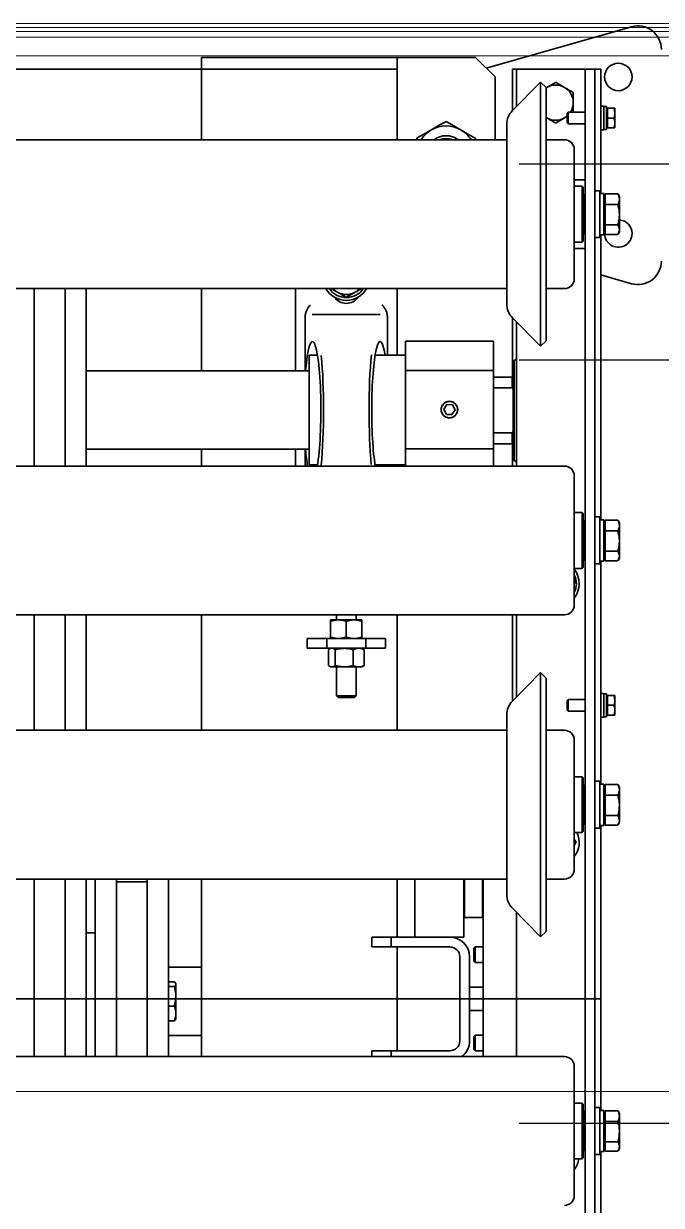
# Model space of a CAD drawing. Header units: millimetres. Extents: x 2509 to 128734, y 2492 to 91667.
# Drawn here: x 54001 to 54327, y 56474 to 57078 of the extents above; entities that cross this region are included whole.
import ezdxf
from ezdxf.enums import TextEntityAlignment as Align

# ---------------------------------------------------------------- set-up
doc = ezdxf.new("R2010")
doc.units = ezdxf.units.MM
doc.linetypes.add('ACAD_ISO04W100', pattern=[30, 24, -3, 0, -3])
doc.linetypes.add('CENTER', pattern=[50.8, 31.75, -6.35, 6.35, -6.35])
for name, color, linetype in [('7标注层', 4, 'Continuous'), ('SSH_货架系统', 7, 'Continuous'), ('SSH_输送系统', 7, 'Continuous')]:
    doc.layers.add(name, color=color, linetype=linetype)
doc.layers.add('SR-输送线', color=7, linetype='Continuous', lineweight=35)
doc.styles.add('宋体', font='', dxfattribs={"width": 0.8, "height": 4})
doc.styles.get('宋体').set_extended_font_data('SimSun')

# ---------------------------------------------------------------- blocks, each defined once
blk = doc.blocks.new('*U218')
at = {"layer": 'SSH_货架系统', "color": 1, "linetype": 'ACAD_ISO04W100', "ltscale": 40}
blk.add_line((742835.45, 236001.29), (761084.09, 236001.29), dxfattribs=at)
at = {"layer": 'SSH_货架系统', "color": 2}
for p, q in [((742835.45, 235611.29), (761084.09, 235611.29)), ((742835.45, 235511.29), (761084.09, 235511.29))]:
    blk.add_line(p, q, dxfattribs=at)
blk = doc.blocks.new('*U220')
at = {"layer": 'SSH_输送系统', "lineweight": 15}
for p, q in [((22792.83, 7602.1), (25326.57, 7602.1)), ((22838.83, 7600.19), (25280.57, 7600.19)), ((22838.83, 7600.11), (25280.57, 7600.11)), ((22838.83, 7598.11), (25280.57, 7598.11)), ((22837.83, 7585.6), (25281.57, 7585.6))]:
    blk.add_line(p, q, dxfattribs=at)
at = {"layer": 'SSH_输送系统', "color": 1, "lineweight": 0}
blk.add_line((22759.7, 7056.6), (25359.7, 7056.6), dxfattribs=at)
at = {"layer": 'SSH_输送系统', "lineweight": 15}
blk.add_open_spline([(22838.83, 7595.13), (25280.57, 7595.13)], degree=1, dxfattribs=at)
at = {"layer": 'SSH_输送系统', "style": '宋体'}
blk.add_attdef('NO.', text='', height=100, dxfattribs=at).set_placement((23613.19, 7009.55), align=Align.CENTER)
blk = doc.blocks.new('非常规移栽机')
at = {"color": 4, "linetype": 'Continuous', "lineweight": 35}
for p, q in [((6083.3, -10623.31), (6083.3, -11573.31)), ((6088.3, -10623.31), (6088.3, -11573.31)), ((6080.3, -11020.26), (6080.3, -10874.64)), ((6093.8, -11063.81), (6093.8, -10997.81)), ((6089.8, -11016.56), (6089.3, -11017.06)), ((6089.3, -11044.56), (6089.3, -11017.06)), ((6093.8, -11016.56), (6089.8, -11016.56)), ((6089.8, -11016.56), (6089.8, -11045.06)), ((6071.46, -11020.59), (6070.75, -11021.81)), ((6070.75, -11021.81), (6070.75, -11022.87)), ((6070.75, -11022.87), (6070.75, -11030.52)), ((6078.1, -11020.42), (6071.56, -11020.42)), ((6078.1, -11020.42), (6078.1, -11022.87)), ((6078.7, -11021.81), (6078.1, -11021.81)), ((6078.1, -11022.87), (6078.1, -11025.33)), ((6080.8, -11020.26), (6078.7, -11020.26)), ((6078.7, -11041.34), (6078.7, -11020.26)), ((6083.3, -11018.81), (6080.8, -11018.81)), ((6080.8, -11042.81), (6080.8, -11018.81)), ((6088.8, -11020.81), (6088.3, -11021.31)), ((6089.3, -11020.81), (6088.8, -11020.81)), ((6088.8, -11020.81), (6088.8, -11040.81)), ((6078.1, -11025.33), (6071.56, -11025.33)), ((6078.1, -11025.33), (6078.1, -11030.52)), ((6070.75, -11030.52), (6070.75, -11038.45)), ((6078.1, -11035.71), (6071.56, -11035.71)), ((6078.1, -11030.52), (6078.1, -11035.71)), ((6078.1, -11035.71), (6078.1, -11038.45)), ((6070.75, -11038.45), (6070.75, -11039.81)), ((6070.75, -11039.81), (6071.46, -11041.02)), ((6071.47, -11041.02), (6071.56, -11041.19)), ((6078.1, -11041.19), (6071.56, -11041.19)), ((6078.1, -11038.45), (6078.1, -11041.19)), ((6078.1, -11039.81), (6078.7, -11039.81)), ((6080.8, -11041.34), (6078.7, -11041.34)), ((6080.3, -11186.96), (6080.3, -11041.34)), ((6088.3, -11040.31), (6088.8, -11040.81)), ((6088.8, -11040.81), (6089.3, -11040.81)), ((6080.8, -11042.81), (6083.3, -11042.81)), ((6089.3, -11044.56), (6089.8, -11045.06)), ((6089.8, -11045.06), (6093.8, -11045.06)), ((6098.8, -11068.81), (7377.3, -11068.81)), ((6123.3, -11068.81), (6123.3, -11142.42)), ((6140.3, -11159.51), (6140.3, -11068.81)), ((6144.41, -11071.81), (6140.3, -11071.81)), ((6145.1, -11072.5), (6144.41, -11071.81)), ((6144.41, -11079.07), (6144.41, -11071.81)), ((6145.1, -11078.51), (6145.1, -11072.5)), ((6157.3, -11071.81), (6187.3, -11071.81)), ((6184.3, -11124.81), (6184.3, -11071.81)), ((6187.3, -11071.81), (6187.3, -11068.81)), ((6197.3, -11071.81), (6187.3, -11071.81)), ((6197.3, -11068.81), (6197.3, -11071.81)), ((6284.3, -11068.81), (6284.3, -11069.51)), ((6284.3, -11069.51), (6284.3, -11079.51)), ((6301.2, -11087.32), (6301.2, -11068.81)), ((6312.03, -11087.32), (6312.03, -11068.81)), ((6327.78, -11087.32), (6327.78, -11068.81)), ((6338.6, -11087.32), (6338.6, -11068.81)), ((6343.2, -11106.7), (6343.2, -11068.81)), ((6354.03, -11106.7), (6354.03, -11068.85)), ((6369.78, -11106.7), (6369.78, -11068.81)), ((6145.1, -11079.12), (6145.1, -11078.51)), ((6147.3, -11119.81), (6147.3, -11076.81)), ((6152.3, -11119.81), (6152.3, -11076.81)), ((6140.3, -11079.81), (6144.41, -11079.81)), ((6144.41, -11079.81), (6144.41, -11079.07)), ((6144.41, -11079.81), (6145.1, -11079.12)), ((6301.2, -11079.51), (6284.3, -11079.51)), ((6284.3, -11114.51), (6284.3, -11079.51)), ((6297.51, -11087.75), (6297.35, -11088.01)), ((6297.35, -11088.01), (6297.35, -11090.83)), ((6297.35, -11090.83), (6297.35, -11099.58)), ((6301.2, -11087.05), (6298.16, -11087.05)), ((6301.2, -11159.51), (6301.2, -11087.32)), ((6312.03, -11159.51), (6312.03, -11087.32)), ((6327.78, -11159.51), (6327.78, -11087.32)), ((6338.6, -11159.51), (6338.6, -11087.32)), ((6146.7, -11092.31), (6140.3, -11092.31)), ((6301.2, -11094.6), (6298.16, -11094.6)), ((6297.35, -11099.58), (6297.35, -11105.77)), ((6146.7, -11104.31), (6140.3, -11104.31)), ((6297.35, -11105.77), (6297.35, -11106.01)), ((6297.35, -11106.01), (6297.51, -11106.28)), ((6301.2, -11104.56), (6298.16, -11104.56)), ((6301.2, -11106.97), (6298.16, -11106.97)), ((6343.2, -11159.51), (6343.2, -11106.7)), ((6354.03, -11159.51), (6354.03, -11106.7)), ((6369.78, -11159.51), (6369.78, -11106.7)), ((6301.2, -11114.51), (6284.3, -11114.51)), ((6284.3, -11124.51), (6284.3, -11114.51)), ((6144.41, -11116.81), (6140.3, -11116.81)), ((6145.1, -11117.5), (6144.41, -11116.81)), ((6144.41, -11124.81), (6144.41, -11116.81)), ((6145.1, -11124.12), (6145.1, -11117.5)), ((6140.3, -11124.81), (6144.41, -11124.81)), ((6144.41, -11124.81), (6145.1, -11124.12)), ((6187.3, -11124.81), (6157.3, -11124.81)), ((6187.3, -11129.81), (6187.3, -11124.81)), ((6187.3, -11124.81), (6197.3, -11124.81)), ((6197.3, -11124.81), (6197.3, -11129.81)), ((6284.3, -11159.51), (6284.3, -11124.51)), ((6111.11, -11130.01), (6108.25, -11132.81)), ((6108.25, -11132.81), (6108.25, -11254.39)), ((6125.44, -11144.59), (6111.11, -11130.01)), ((6111.11, -11130.01), (6111.11, -11256.85)), ((6157.3, -11129.81), (6150.3, -11129.81)), ((6150.3, -11159.51), (6150.3, -11129.81)), ((6187.3, -11129.81), (6157.3, -11129.81)), ((6175.3, -11159.51), (6175.3, -11129.81)), ((6184.3, -11159.51), (6184.3, -11129.81)), ((6197.3, -11129.81), (6187.3, -11129.81)), ((6338.6, -11132.01), (6343.2, -11132.01)), ((6140.7, -11139.81), (6140.3, -11140.21)), ((6149.9, -11139.81), (6140.7, -11139.81)), ((6140.7, -11139.81), (6140.7, -11159.51)), ((6150.3, -11140.21), (6149.9, -11139.81)), ((6149.9, -11159.51), (6149.9, -11139.81)), ((6128.3, -11151.6), (6128.3, -11243.41)), ((6108.25, -11159.51), (6098.8, -11159.51)), ((7348.3, -11159.51), (6128.3, -11159.51)), ((6312.03, -11158.02), (6327.78, -11158.02)), ((6093.8, -11230.51), (6093.8, -11164.51)), ((6093.8, -11176.76), (6092.91, -11178.31)), ((6092.91, -11178.31), (6093.8, -11179.85)), ((6071.46, -11187.29), (6070.75, -11188.51)), ((6078.1, -11187.12), (6071.56, -11187.12)), ((6078.1, -11187.12), (6078.1, -11189.57)), ((6080.8, -11186.96), (6078.7, -11186.96)), ((6078.7, -11208.04), (6078.7, -11186.96)), ((6083.3, -11185.51), (6080.8, -11185.51)), ((6080.8, -11209.51), (6080.8, -11185.51)), ((6089.8, -11183.26), (6089.3, -11183.76)), ((6089.3, -11211.26), (6089.3, -11183.76)), ((6093.8, -11183.26), (6089.8, -11183.26)), ((6089.8, -11183.26), (6089.8, -11211.76)), ((6070.75, -11188.51), (6070.75, -11189.57)), ((6070.75, -11189.57), (6070.75, -11197.22)), ((6078.1, -11192.03), (6071.56, -11192.03)), ((6078.7, -11188.51), (6078.1, -11188.51)), ((6078.1, -11189.57), (6078.1, -11192.03)), ((6078.1, -11192.03), (6078.1, -11197.22)), ((6088.8, -11187.51), (6088.3, -11188.01)), ((6089.3, -11187.51), (6088.8, -11187.51)), ((6088.8, -11187.51), (6088.8, -11207.51)), ((6070.75, -11197.22), (6070.75, -11205.15)), ((6078.1, -11197.22), (6078.1, -11202.41)), ((6070.75, -11205.15), (6070.75, -11206.51)), ((6078.1, -11202.41), (6071.56, -11202.41)), ((6078.1, -11202.41), (6078.1, -11205.15)), ((6078.1, -11205.15), (6078.1, -11207.89)), ((6070.75, -11206.51), (6071.46, -11207.72)), ((6071.47, -11207.72), (6071.56, -11207.89)), ((6078.1, -11207.89), (6071.56, -11207.89)), ((6078.1, -11206.51), (6078.7, -11206.51)), ((6080.8, -11208.04), (6078.7, -11208.04)), ((6080.3, -11321.96), (6080.3, -11208.04)), ((6080.8, -11209.51), (6083.3, -11209.51)), ((6088.3, -11207.01), (6088.8, -11207.51)), ((6088.8, -11207.51), (6089.3, -11207.51)), ((6089.3, -11211.26), (6089.8, -11211.76)), ((6089.8, -11211.76), (6093.8, -11211.76)), ((6098.8, -11235.51), (6108.25, -11235.51)), ((6128.3, -11235.51), (7348.3, -11235.51)), ((6184.3, -11294.51), (6184.3, -11235.51)), ((6284.3, -11294.51), (6284.3, -11235.51)), ((6343.2, -11294.51), (6343.2, -11235.51)), ((6354.03, -11294.51), (6354.03, -11235.51)), ((6369.78, -11294.51), (6369.78, -11235.51)), ((6073.03, -11243.31), (6073.03, -11245.81)), ((6073.03, -11245.81), (6073.03, -11250.81)), ((6076.9, -11243.31), (6073.47, -11243.31)), ((6077.4, -11243.31), (6076.9, -11243.31)), ((6076.9, -11243.31), (6076.9, -11245.81)), ((6076.9, -11245.81), (6076.9, -11248.31)), ((6078.7, -11242.41), (6077.4, -11242.41)), ((6077.4, -11254.2), (6077.4, -11242.41)), ((6080.3, -11242.31), (6078.7, -11242.31)), ((6078.7, -11254.31), (6078.7, -11242.31)), ((6096.85, -11245.31), (6088.3, -11245.31)), ((6097.4, -11245.86), (6096.85, -11245.31)), ((6096.85, -11251.31), (6096.85, -11245.31)), ((6097.4, -11250.75), (6097.4, -11245.86)), ((6073.47, -11253.31), (6073.03, -11250.81)), ((6073.03, -11253.31), (6073.03, -11250.81)), ((6076.9, -11248.31), (6073.47, -11248.31)), ((6076.9, -11253.31), (6073.47, -11253.31)), ((6076.9, -11248.31), (6076.9, -11250.81)), ((6076.9, -11250.81), (6076.9, -11253.31)), ((6076.9, -11253.31), (6077.4, -11253.31)), ((6088.3, -11251.31), (6096.85, -11251.31)), ((6096.85, -11251.31), (6097.4, -11250.75)), ((6111.11, -11265.01), (6125.44, -11250.42)), ((6123.3, -11252.59), (6123.3, -11294.51)), ((6125.3, -11294.51), (6125.3, -11250.56)), ((6206.13, -11252.28), (6205.3, -11253.11)), ((6205.3, -11253.11), (6205.3, -11267.92)), ((6208.58, -11253.11), (6205.3, -11253.11)), ((6208.86, -11252.28), (6206.13, -11252.28)), ((6215.3, -11253.11), (6208.58, -11253.11)), ((6214.48, -11252.28), (6208.86, -11252.28)), ((6215.3, -11253.11), (6214.48, -11252.28)), ((6215.3, -11267.92), (6215.3, -11253.11)), ((6078.7, -11254.2), (6077.4, -11254.2)), ((6078.7, -11254.31), (6080.3, -11254.31)), ((6108.25, -11254.39), (6108.25, -11262.2)), ((6111.11, -11256.85), (6111.11, -11265.01)), ((6108.25, -11262.2), (6111.11, -11265.01)), ((6201.14, -11276.71), (6201.14, -11268.64)), ((6202.3, -11267.92), (6201.64, -11268.3)), ((6202.3, -11267.92), (6203.95, -11267.92)), ((6203.95, -11267.92), (6211.34, -11267.92)), ((6206.76, -11276.71), (6206.76, -11268.64)), ((6211.34, -11267.92), (6217.69, -11267.92)), ((6215.92, -11276.71), (6215.92, -11268.64)), ((6217.69, -11267.92), (6218.3, -11267.92)), ((6218.96, -11268.3), (6218.3, -11267.92)), ((6219.46, -11276.71), (6219.46, -11268.64)), ((6190.3, -11282.42), (6190.3, -11277.42)), ((6190.3, -11277.42), (6200.3, -11277.42)), ((6200.3, -11277.42), (6200.3, -11282.42)), ((6220.3, -11277.42), (6200.3, -11277.42)), ((6201.64, -11277.04), (6202.3, -11277.42)), ((6218.3, -11277.42), (6218.96, -11277.04)), ((6220.3, -11282.42), (6220.3, -11277.42)), ((6220.3, -11277.42), (6230.3, -11277.42)), ((6230.3, -11277.42), (6230.3, -11282.42)), ((6200.3, -11282.42), (6190.3, -11282.42)), ((6220.3, -11282.42), (6200.3, -11282.42)), ((6202.3, -11282.42), (6202.3, -11283.14)), ((6202.3, -11283.14), (6202.3, -11291.21)), ((6210.3, -11283.14), (6210.3, -11291.21)), ((6218.3, -11282.42), (6218.3, -11283.14)), ((6218.3, -11283.14), (6218.3, -11291.21)), ((6230.3, -11282.42), (6220.3, -11282.42)), ((7377.3, -11294.51), (6098.8, -11294.51)), ((6202.3, -11291.21), (6202.3, -11291.92)), ((6206.3, -11291.92), (6202.3, -11291.92)), ((6205.3, -11291.92), (6205.3, -11294.51)), ((6214.3, -11291.92), (6206.3, -11291.92)), ((6218.3, -11291.92), (6214.3, -11291.92)), ((6215.3, -11294.51), (6215.3, -11291.92)), ((6218.3, -11291.21), (6218.3, -11291.92)), ((6093.8, -11356.68), (6093.8, -11299.51)), ((6093.8, -11310.21), (6093.07, -11312.22)), ((6093.07, -11312.22), (6093.8, -11313.1)), ((6089.8, -11318.26), (6089.3, -11318.76)), ((6089.3, -11342.58), (6089.3, -11318.76)), ((6093.8, -11318.26), (6089.8, -11318.26)), ((6089.8, -11318.26), (6089.8, -11342.94)), ((6071.46, -11322.29), (6070.75, -11323.51)), ((6070.75, -11323.51), (6070.75, -11324.57)), ((6070.75, -11324.57), (6070.75, -11332.22)), ((6078.1, -11322.12), (6071.56, -11322.12)), ((6078.1, -11322.12), (6078.1, -11324.57)), ((6078.7, -11323.51), (6078.1, -11323.51)), ((6078.1, -11324.57), (6078.1, -11327.03)), ((6080.8, -11321.96), (6078.7, -11321.96)), ((6078.7, -11343.04), (6078.7, -11321.96)), ((6083.3, -11320.51), (6080.8, -11320.51)), ((6080.8, -11344.51), (6080.8, -11320.51)), ((6088.8, -11322.51), (6088.3, -11323.01)), ((6089.3, -11322.51), (6088.8, -11322.51)), ((6088.8, -11322.51), (6088.8, -11339.83)), ((6070.75, -11332.22), (6070.75, -11340.15)), ((6078.1, -11327.03), (6071.56, -11327.03)), ((6078.1, -11327.03), (6078.1, -11332.22)), ((6078.1, -11332.22), (6078.1, -11337.41)), ((6078.1, -11337.41), (6071.56, -11337.41)), ((6078.1, -11337.41), (6078.1, -11340.15)), ((6070.75, -11340.15), (6070.75, -11341.51)), ((6070.75, -11341.51), (6071.46, -11342.72)), ((6071.47, -11342.72), (6071.56, -11342.89)), ((6078.1, -11342.89), (6071.56, -11342.89)), ((6078.1, -11340.15), (6078.1, -11342.89)), ((6078.1, -11341.51), (6078.7, -11341.51)), ((6080.8, -11343.04), (6078.7, -11343.04)), ((6080.3, -11488.66), (6080.3, -11343.04)), ((6088.3, -11342.01), (6088.8, -11342.51)), ((6088.8, -11339.83), (6088.8, -11342.51)), ((6088.8, -11342.51), (6089.3, -11342.51)), ((6089.3, -11346.26), (6089.3, -11342.58)), ((6089.8, -11342.94), (6089.8, -11346.76)), ((6080.8, -11344.51), (6083.3, -11344.51)), ((6089.3, -11346.26), (6089.8, -11346.76)), ((6089.8, -11346.76), (6093.8, -11346.76)), ((6093.8, -11365.51), (6093.8, -11356.68)), ((6098.8, -11370.51), (7377.3, -11370.51)), ((6123.3, -11370.51), (6123.3, -11444.12)), ((6123.6, -11372.9), (6123.3, -11372.9)), ((6124.6, -11373.9), (6124.6, -11420.86)), ((6125.3, -11382.2), (6125.3, -11370.51)), ((6135.1, -11379.35), (6135.1, -11370.51)), ((6180.1, -11370.51), (6180.1, -11379.35)), ((6195.59, -11371.13), (6180.1, -11371.13)), ((6184.3, -11370.51), (6184.3, -11371.13)), ((6189.3, -11370.51), (6189.3, -11371.13)), ((6229.3, -11371.13), (6225.02, -11371.13)), ((6229.3, -11371.13), (6229.3, -11427.13)), ((6231.3, -11370.51), (6231.3, -11379.13)), ((6236.3, -11370.51), (6236.3, -11379.13)), ((6284.3, -11379.13), (6284.3, -11370.51)), ((6343.2, -11411.81), (6343.2, -11370.51)), ((6354.03, -11411.81), (6354.03, -11370.51)), ((6369.78, -11411.81), (6369.78, -11370.51)), ((6125.1, -11378.9), (6124.6, -11378.9)), ((6125.1, -11378.9), (6125.1, -11418.9)), ((6180.1, -11379.35), (6135.1, -11379.35)), ((6135.1, -11379.35), (6135.1, -11419.35)), ((6180.1, -11379.35), (6180.1, -11419.35)), ((6343.2, -11379.13), (6229.3, -11379.13)), ((6125.6, -11381.9), (6125.1, -11382.4)), ((6135.1, -11381.9), (6125.6, -11381.9)), ((6125.6, -11381.9), (6125.6, -11387.46)), ((6125.6, -11387.46), (6125.1, -11388.21)), ((6125.6, -11387.46), (6135.1, -11387.46)), ((6154.72, -11399.19), (6156.3, -11396.78)), ((6159.18, -11396.93), (6156.3, -11396.78)), ((6159.18, -11396.93), (6160.49, -11399.5)), ((6154.72, -11399.19), (6156.03, -11401.77)), ((6154.73, -11399.18), (6156.03, -11401.74)), ((6156.03, -11401.74), (6156.03, -11401.77)), ((6156.03, -11401.74), (6158.91, -11401.9)), ((6156.03, -11401.77), (6158.91, -11401.92)), ((6160.48, -11399.49), (6158.91, -11401.9)), ((6160.49, -11399.5), (6158.91, -11401.92)), ((6158.91, -11401.9), (6158.91, -11401.92)), ((6125.1, -11409.75), (6125.6, -11410.5)), ((6125.6, -11410.5), (6125.6, -11415.9)), ((6135.1, -11410.5), (6125.6, -11410.5)), ((6125.1, -11415.4), (6125.6, -11415.9)), ((6125.3, -11446.15), (6125.3, -11415.6)), ((6125.6, -11415.9), (6135.1, -11415.9)), ((6343.2, -11461.21), (6343.2, -11411.81)), ((6354.03, -11461.21), (6354.03, -11411.81)), ((6369.78, -11461.21), (6369.78, -11411.81)), ((6124.6, -11418.9), (6125.1, -11418.9)), ((6124.6, -11420.86), (6124.6, -11423.9)), ((6135.1, -11419.35), (6180.1, -11419.35)), ((6135.1, -11434.25), (6135.1, -11419.35)), ((6180.1, -11419.35), (6180.1, -11434.25)), ((6229.3, -11419.13), (6343.2, -11419.13)), ((6231.3, -11419.13), (6231.3, -11447)), ((6236.3, -11419.13), (6236.3, -11461.21)), ((6284.3, -11461.21), (6284.3, -11419.13)), ((6123.3, -11424.9), (6123.6, -11424.9)), ((6180.1, -11427.13), (6195.59, -11427.13)), ((6184.3, -11427.13), (6184.3, -11461.21)), ((6189.3, -11427.13), (6189.3, -11447)), ((6225.02, -11427.13), (6229.3, -11427.13)), ((6111.11, -11431.71), (6108.25, -11434.51)), ((6108.25, -11434.51), (6108.25, -11563.9)), ((6125.44, -11446.29), (6111.11, -11431.71)), ((6111.11, -11431.71), (6111.11, -11566.71)), ((6180.1, -11434.25), (6135.1, -11434.25)), ((6196.03, -11447.93), (6192.94, -11447.93)), ((6224.57, -11447.93), (6196.03, -11447.93)), ((6227.67, -11447.93), (6224.57, -11447.93)), ((6128.3, -11453.3), (6128.3, -11524.63)), ((6108.25, -11461.21), (6098.8, -11461.21)), ((7348.3, -11461.21), (6128.3, -11461.21)), ((6093.8, -11517.48), (6093.8, -11466.21)), ((6093.8, -11481.71), (6088.3, -11481.71)), ((6071.46, -11488.99), (6070.75, -11490.21)), ((6078.1, -11488.82), (6071.56, -11488.82)), ((6078.1, -11488.82), (6078.1, -11491.27)), ((6080.8, -11488.66), (6078.7, -11488.66)), ((6078.7, -11509.74), (6078.7, -11488.66)), ((6083.3, -11487.21), (6080.8, -11487.21)), ((6080.8, -11511.21), (6080.8, -11487.21)), ((6088.8, -11489.21), (6088.3, -11489.71)), ((6089.3, -11489.21), (6088.8, -11489.21)), ((6088.8, -11489.21), (6088.8, -11504.74)), ((6089.8, -11484.96), (6089.3, -11485.46)), ((6089.3, -11506.82), (6089.3, -11485.46)), ((6093.8, -11484.96), (6089.8, -11484.96)), ((6089.8, -11484.96), (6089.8, -11507.1)), ((6070.75, -11490.21), (6070.75, -11491.27)), ((6070.75, -11491.27), (6070.75, -11498.92)), ((6078.1, -11493.73), (6071.56, -11493.73)), ((6078.7, -11490.21), (6078.1, -11490.21)), ((6078.1, -11491.27), (6078.1, -11493.73)), ((6078.1, -11493.73), (6078.1, -11498.92)), ((6070.75, -11498.92), (6070.75, -11506.85)), ((6078.1, -11498.92), (6078.1, -11504.11)), ((6070.75, -11506.85), (6070.75, -11508.21)), ((6078.1, -11504.11), (6071.56, -11504.11)), ((6078.1, -11504.11), (6078.1, -11506.85)), ((6078.1, -11506.85), (6078.1, -11509.59)), ((6088.8, -11504.74), (6088.8, -11509.21)), ((6089.3, -11512.96), (6089.3, -11506.82)), ((6089.8, -11507.1), (6089.8, -11513.46)), ((6070.75, -11508.21), (6071.46, -11509.42)), ((6071.47, -11509.42), (6071.56, -11509.59)), ((6078.1, -11509.59), (6071.56, -11509.59)), ((6078.1, -11508.21), (6078.7, -11508.21)), ((6078.7, -11509.76), (6078.7, -11509.74)), ((6080.8, -11509.74), (6078.7, -11509.74)), ((6078.7, -11509.76), (6080.8, -11509.76)), ((6080.3, -11573.31), (6080.3, -11509.76)), ((6080.8, -11511.21), (6083.3, -11511.21)), ((6088.3, -11508.71), (6088.8, -11509.21)), ((6088.8, -11509.21), (6089.3, -11509.21)), ((6089.3, -11512.96), (6089.8, -11513.46)), ((6089.8, -11513.46), (6093.8, -11513.46)), ((6093.8, -11516.71), (6088.3, -11516.71)), ((6093.8, -11532.21), (6093.8, -11517.48)), ((6128.3, -11524.63), (6128.3, -11545.11)), ((6098.8, -11537.21), (6108.25, -11537.21)), ((6128.3, -11537.21), (7348.3, -11537.21)), ((6134.3, -11569.31), (6134.3, -11537.21)), ((6144.3, -11537.97), (6144.3, -11537.21)), ((6174.3, -11537.97), (6174.3, -11537.21)), ((6184.3, -11537.21), (6184.3, -11579.31)), ((6284.3, -11537.21), (6284.3, -11563.31)), ((6073.03, -11543.31), (6073.03, -11545.81)), ((6076.9, -11543.31), (6073.47, -11543.31)), ((6077.4, -11543.31), (6076.9, -11543.31)), ((6076.9, -11543.31), (6076.9, -11545.81)), ((6078.7, -11542.41), (6077.4, -11542.41)), ((6077.4, -11554.2), (6077.4, -11542.41)), ((6080.3, -11542.31), (6078.7, -11542.31)), ((6078.7, -11554.31), (6078.7, -11542.31)), ((6073.03, -11545.81), (6073.03, -11550.81)), ((6076.9, -11548.31), (6073.47, -11548.31)), ((6076.9, -11545.81), (6076.9, -11548.31)), ((6076.9, -11548.31), (6076.9, -11550.81)), ((6096.85, -11545.31), (6088.3, -11545.31)), ((6097.4, -11545.86), (6096.85, -11545.31)), ((6096.85, -11551.31), (6096.85, -11545.31)), ((6097.4, -11550.75), (6097.4, -11545.86)), ((6098.8, -11548.39), (6097.4, -11549.2)), ((6108.25, -11548.67), (6107.8, -11548.39)), ((6108.25, -11548.65), (6107.8, -11548.39)), ((6073.47, -11553.31), (6073.03, -11550.81)), ((6073.03, -11553.31), (6073.03, -11550.81)), ((6076.9, -11553.31), (6073.47, -11553.31)), ((6076.9, -11550.81), (6076.9, -11553.31)), ((6076.9, -11553.31), (6077.4, -11553.31)), ((6078.7, -11554.2), (6077.4, -11554.2)), ((6078.7, -11554.31), (6080.3, -11554.31)), ((6088.3, -11551.31), (6096.85, -11551.31)), ((6094.3, -11551.31), (6094.3, -11556.19)), ((6096.85, -11551.31), (6097.4, -11550.75)), ((6111.11, -11566.71), (6125.44, -11552.12)), ((6123.3, -11554.29), (6123.3, -11573.31)), ((6125.3, -11573.31), (6125.3, -11552.26)), ((6094.3, -11556.19), (6094.3, -11561.38)), ((6108.25, -11563.7), (6107.8, -11563.98)), ((6107.8, -11563.98), (6108.25, -11563.72)), ((6108.25, -11563.9), (6111.11, -11566.71)), ((6284.3, -11563.31), (6284.3, -11573.31)), ((6080.3, -11573.31), (6083.3, -11573.31)), ((6083.3, -11573.31), (6088.3, -11573.31)), ((6088.3, -11573.31), (6092.3, -11573.31)), ((6092.3, -11573.31), (6123.3, -11573.31)), ((6123.3, -11573.31), (6125.3, -11573.31)), ((6134.3, -11569.31), (6144.3, -11579.31)), ((6184.3, -11573.31), (6184.3, -11579.31)), ((6284.3, -11573.31), (6184.3, -11573.31)), ((6194.3, -11573.31), (6274.3, -11573.31)), ((6284.3, -11573.31), (7442.3, -11573.31)), ((6284.3, -11579.31), (6284.3, -11573.31)), ((6184.3, -11579.31), (6144.3, -11579.31)), ((6184.3, -11579.31), (6284.3, -11579.31))]:
    blk.add_line(p, q, dxfattribs=at)
at = {"color": 4}
blk.add_line((6838.3, -11098.31), (6080.3, -11098.31), dxfattribs=at)
at = {"color": 2, "linetype": 'Continuous', "lineweight": 35}
for p, q in [((6080.3, -11468.16), (6064.6, -11463.68)), ((6064.6, -11594.94), (6138.75, -11573.75))]:
    blk.add_line(p, q, dxfattribs=at)
at = {"color": 4, "linetype": 'Continuous', "lineweight": 35}
blk.add_lwpolyline([(6097.4, -11549.39), (6097.82, -11549.05), (6098.8, -11548.39)], dxfattribs=at)
for radius in [4.25, 4.17]:
    blk.add_circle((6157.6, -11399.35), radius, dxfattribs=at)
at = {"color": 2, "linetype": 'Continuous', "lineweight": 35}
blk.add_circle((6071.3, -11569.31), 7, dxfattribs=at)
at = {"color": 4, "linetype": 'Continuous', "lineweight": 35}
for centre, radius, start, end in [((6098.8, -10997.81), 5, 90, 180), ((6103.3, -11018.31), 12, 142.34154, 171.61446), ((6098.8, -11063.81), 5, 180, 270), ((6157.3, -11076.81), 10, 126.8699, 180), ((6157.3, -11076.81), 5, 90, 180), ((6146.7, -11092.91), 0.6, 0, 90), ((6146.7, -11103.71), 0.6, 270, 0), ((6157.3, -11119.81), 10, 180, 270), ((6157.3, -11119.81), 5, 180, 270), ((6118.3, -11151.6), 10, 0, 44.5), ((6098.8, -11164.51), 5, 90, 180), ((6103.3, -11178.31), 12, 142.34154, 203.55646), ((6098.8, -11230.51), 5, 180, 270), ((6118.3, -11243.41), 10, 315.5, 0), ((6098.8, -11299.51), 5, 90, 180), ((6103.3, -11310.43), 12, 142.34154, 217.65846), ((6103.3, -11310.43), 10.55, 154.22043, 205.77957), ((6098.8, -11365.51), 5, 180, 270), ((6123.6, -11373.9), 1, 0, 90), ((6123.6, -11423.9), 1, 270, 0), ((6118.3, -11453.3), 10, 0, 44.5), ((6210.3, -11467.13), 12, 29.58332, 150.41668), ((6210.3, -11467.13), 10.55, 34.16248, 145.83752), ((6210.3, -11461.13), 7.5, 35.09963, 144.90037), ((6210.3, -11467.13), 9, 60, 120), ((6098.8, -11466.21), 5, 90, 180), ((6210.3, -11467.13), 9, 120, 138.83333), ((6210.3, -11467.13), 9, 41.16667, 60), ((6098.8, -11532.21), 5, 180, 270), ((6159.3, -11529.31), 15, 211.78051, 240), ((6159.3, -11529.31), 10, 232.18551, 307.81449), ((6159.3, -11529.31), 8.5, 248.3433, 291.6567), ((6159.3, -11529.31), 15, 300, 328.21949), ((6159.3, -11529.31), 15, 240, 300), ((6103.3, -11556.19), 9, 60, 120), ((6118.3, -11545.11), 10, 315.5, 0), ((6103.3, -11556.19), 9, 147.16496, 180), ((6103.3, -11556.19), 9, 180, 240), ((6103.3, -11556.19), 9, 240, 300)]:
    blk.add_arc(centre, radius, start, end, dxfattribs=at)
at = {"color": 2, "linetype": 'Continuous', "lineweight": 35}
for centre, radius, start, end in [((6061.3, -11475.21), 12, 74.0546, 180), ((6071.3, -11489.31), 7, 352.61295, 180), ((6071.3, -11489.31), 7, 180, 265.49354), ((6061.3, -11583.4), 12, 180, 285.9454)]:
    blk.add_arc(centre, radius, start, end, dxfattribs=at)
at = {"color": 4, "linetype": 'Continuous', "lineweight": 35}
for centre, major_axis, start_param, end_param in [((6193.01, -11399.13), (0, 35), 2.498092, 5.67003), ((6193.01, -11399.13), (0, 35), 0.613156, 0.643501), ((6193.06, -11399.13), (0, 45.8), 4.050062, 5.366939), ((6227.55, -11399.13), (0, 45.8), 0.90847, 2.225346), ((6227.6, -11399.13), (0, 35), 0.613156, 4.104143), ((6227.6, -11399.13), (0, 35), 5.320635, 5.67003)]:
    blk.add_ellipse(centre, major_axis=major_axis, ratio=0.122785, start_param=start_param, end_param=end_param, dxfattribs=at)
for points, knots in [([(6070.75, -11022.87), (6070.75, -11022.81), (6070.76, -11022.37), (6070.92, -11021.6), (6071.3, -11020.91), (6071.47, -11020.59)], [0, 0, 0, 0, 0.182714, 1.383688, 2.417397, 2.417397, 2.417397, 2.417397]), ([(6071.56, -11025.33), (6071.33, -11024.93), (6070.88, -11024.12), (6070.8, -11023.29), (6070.75, -11022.87)], [0, 0, 0, 0, 1.293541, 2.610781, 2.610781, 2.610781, 2.610781]), ([(6070.75, -11030.52), (6070.86, -11029.11), (6070.99, -11027.35), (6071.46, -11025.66), (6071.56, -11025.33)], [0, 0, 0, 0, 4.232214, 5.266219, 5.266219, 5.266219, 5.266219]), ([(6071.56, -11035.71), (6071.22, -11034.38), (6070.8, -11032.66), (6070.76, -11030.91), (6070.75, -11030.52)], [0, 0, 0, 0, 4.108248, 5.269424, 5.269424, 5.269424, 5.269424]), ([(6070.75, -11038.45), (6070.75, -11038.39), (6070.76, -11037.9), (6070.94, -11036.97), (6071.35, -11036.13), (6071.56, -11035.71)], [0, 0, 0, 0, 0.202142, 1.530815, 2.884035, 2.884035, 2.884035, 2.884035]), ([(6071.56, -11041.19), (6071.33, -11040.75), (6070.88, -11039.85), (6070.8, -11038.92), (6070.75, -11038.45)], [0, 0, 0, 0, 1.427537, 2.881232, 2.881232, 2.881232, 2.881232]), ([(6297.35, -11090.83), (6297.35, -11090.74), (6297.36, -11090.06), (6297.54, -11088.78), (6297.95, -11087.63), (6298.16, -11087.05)], [0, 0, 0, 0, 0.272031, 2.060024, 3.881079, 3.881079, 3.881079, 3.881079]), ([(6298.16, -11094.6), (6297.93, -11093.99), (6297.48, -11092.75), (6297.4, -11091.47), (6297.35, -11090.83)], [0, 0, 0, 0, 1.92188, 3.879023, 3.879023, 3.879023, 3.879023]), ([(6298.16, -11087.05), (6297.91, -11087.25), (6297.62, -11087.48), (6297.54, -11087.72), (6297.53, -11087.76)], [0, 0, 0, 0, 0.8034348, 0.9583169, 0.9583169, 0.9583169, 0.9583169]), ([(6297.35, -11099.58), (6297.46, -11098.23), (6297.59, -11096.54), (6298.06, -11094.92), (6298.16, -11094.6)], [0, 0, 0, 0, 4.063099, 5.055814, 5.055814, 5.055814, 5.055814]), ([(6298.16, -11104.56), (6297.82, -11103.28), (6297.4, -11101.64), (6297.36, -11099.95), (6297.35, -11099.58)], [0, 0, 0, 0, 3.944347, 5.059216, 5.059216, 5.059216, 5.059216]), ([(6297.35, -11105.77), (6297.35, -11105.74), (6297.36, -11105.52), (6297.54, -11105.11), (6297.95, -11104.75), (6298.16, -11104.56)], [0, 0, 0, 0, 0.104747, 0.793233, 1.494446, 1.494446, 1.494446, 1.494446]), ([(6298.16, -11106.97), (6297.93, -11106.78), (6297.48, -11106.38), (6297.4, -11105.97), (6297.35, -11105.77)], [0, 0, 0, 0, 0.737548, 1.488625, 1.488625, 1.488625, 1.488625]), ([(6070.75, -11189.57), (6070.75, -11189.51), (6070.76, -11189.07), (6070.92, -11188.3), (6071.3, -11187.61), (6071.47, -11187.29)], [0, 0, 0, 0, 0.182697, 1.383664, 2.417341, 2.417341, 2.417341, 2.417341]), ([(6071.56, -11192.03), (6071.33, -11191.63), (6070.88, -11190.82), (6070.8, -11189.99), (6070.75, -11189.57)], [0, 0, 0, 0, 1.293531, 2.610787, 2.610787, 2.610787, 2.610787]), ([(6070.75, -11197.22), (6070.86, -11195.81), (6070.99, -11194.05), (6071.46, -11192.36), (6071.56, -11192.03)], [0, 0, 0, 0, 4.232213, 5.266276, 5.266276, 5.266276, 5.266276]), ([(6071.56, -11202.41), (6071.22, -11201.08), (6070.8, -11199.36), (6070.76, -11197.61), (6070.75, -11197.22)], [0, 0, 0, 0, 4.108248, 5.269424, 5.269424, 5.269424, 5.269424]), ([(6070.75, -11205.15), (6070.75, -11205.09), (6070.76, -11204.6), (6070.94, -11203.67), (6071.35, -11202.83), (6071.56, -11202.41)], [0, 0, 0, 0, 0.202159, 1.530816, 2.884037, 2.884037, 2.884037, 2.884037]), ([(6071.56, -11207.89), (6071.33, -11207.45), (6070.88, -11206.55), (6070.8, -11205.62), (6070.75, -11205.15)], [0, 0, 0, 0, 1.427537, 2.881232, 2.881232, 2.881232, 2.881232]), ([(6073.03, -11245.81), (6073.08, -11245.19), (6073.14, -11244.35), (6073.4, -11243.53), (6073.47, -11243.31)], [0, 0, 0, 0, 1.843442, 2.547436, 2.547436, 2.547436, 2.547436]), ([(6073.47, -11243.31), (6073.29, -11243.31), (6073.05, -11243.31), (6073.03, -11243.31), (6073.03, -11243.31)], [0, 0, 0, 0, 0.3430232, 0.446558, 0.446558, 0.446558, 0.446558]), ([(6073.47, -11248.31), (6073.3, -11247.72), (6073.06, -11246.89), (6073.04, -11246.05), (6073.03, -11245.81)], [0, 0, 0, 0, 1.826012, 2.548975, 2.548975, 2.548975, 2.548975]), ([(6073.03, -11250.81), (6073.03, -11250.75), (6073.03, -11249.9), (6073.26, -11249.08), (6073.47, -11248.31)], [0, 0, 0, 0, 0.175687, 2.546421, 2.546421, 2.546421, 2.546421]), ([(6073.03, -11253.31), (6073.03, -11253.31), (6073.05, -11253.31), (6073.29, -11253.31), (6073.47, -11253.31)], [0, 0, 0, 0, 0.1035348, 0.446558, 0.446558, 0.446558, 0.446558]), ([(6203.95, -11267.92), (6203.89, -11267.92), (6203.38, -11267.93), (6202.43, -11268.08), (6201.58, -11268.45), (6201.14, -11268.64)], [0, 0, 0, 0, 0.204853, 1.551335, 2.92271, 2.92271, 2.92271, 2.92271]), ([(6201.14, -11268.64), (6201.29, -11268.51), (6201.45, -11268.37), (6201.62, -11268.32), (6201.63, -11268.32)], [0, 0, 0, 0, 0.5373026, 0.5835417, 0.5835417, 0.5835417, 0.5835417]), ([(6206.76, -11268.64), (6206.31, -11268.44), (6205.39, -11268.03), (6204.44, -11267.96), (6203.95, -11267.92)], [0, 0, 0, 0, 1.447018, 2.920549, 2.920549, 2.920549, 2.920549]), ([(6211.34, -11267.92), (6211.24, -11267.92), (6210.41, -11267.93), (6208.86, -11268.08), (6207.47, -11268.45), (6206.76, -11268.64)], [0, 0, 0, 0, 0.325928, 2.468072, 4.649868, 4.649868, 4.649868, 4.649868]), ([(6215.92, -11268.64), (6215.18, -11268.44), (6213.68, -11268.03), (6212.13, -11267.96), (6211.34, -11267.92)], [0, 0, 0, 0, 2.303139, 4.648478, 4.648478, 4.648478, 4.648478]), ([(6215.92, -11268.64), (6216.07, -11268.53), (6216.65, -11268.11), (6217.25, -11268), (6217.69, -11267.92)], [0, 0, 0, 0, 0.497247, 1.930653, 1.930653, 1.930653, 1.930653]), ([(6217.69, -11267.92), (6217.85, -11267.93), (6218.45, -11267.97), (6219.04, -11268.35), (6219.46, -11268.64)], [0, 0, 0, 0, 0.520269, 1.936706, 1.936706, 1.936706, 1.936706]), ([(6203.95, -11277.42), (6203.89, -11277.42), (6203.38, -11277.41), (6202.43, -11277.26), (6201.58, -11276.89), (6201.14, -11276.71)], [0, 0, 0, 0, 0.204854, 1.551345, 2.922737, 2.922737, 2.922737, 2.922737]), ([(6201.14, -11276.71), (6201.29, -11276.83), (6201.45, -11276.97), (6201.62, -11277.02), (6201.63, -11277.02)], [0, 0, 0, 0, 0.5373026, 0.5835417, 0.5835417, 0.5835417, 0.5835417]), ([(6206.76, -11276.71), (6206.31, -11276.91), (6205.39, -11277.31), (6204.44, -11277.38), (6203.95, -11277.42)], [0, 0, 0, 0, 1.447031, 2.920564, 2.920564, 2.920564, 2.920564]), ([(6211.34, -11277.42), (6211.24, -11277.42), (6210.41, -11277.41), (6208.86, -11277.26), (6207.47, -11276.89), (6206.76, -11276.71)], [0, 0, 0, 0, 0.325928, 2.468073, 4.649884, 4.649884, 4.649884, 4.649884]), ([(6215.92, -11276.71), (6215.18, -11276.91), (6213.68, -11277.31), (6212.13, -11277.38), (6211.34, -11277.42)], [0, 0, 0, 0, 2.303153, 4.648488, 4.648488, 4.648488, 4.648488]), ([(6215.92, -11276.71), (6216.07, -11276.81), (6216.65, -11277.23), (6217.25, -11277.34), (6217.69, -11277.42)], [0, 0, 0, 0, 0.497247, 1.930653, 1.930653, 1.930653, 1.930653]), ([(6217.69, -11277.42), (6217.85, -11277.41), (6218.45, -11277.37), (6219.04, -11276.99), (6219.46, -11276.71)], [0, 0, 0, 0, 0.520269, 1.936706, 1.936706, 1.936706, 1.936706]), ([(6202.3, -11283.14), (6202.95, -11282.94), (6204.26, -11282.53), (6205.62, -11282.46), (6206.3, -11282.42)], [0, 0, 0, 0, 2.020796, 4.078652, 4.078652, 4.078652, 4.078652]), ([(6206.3, -11282.42), (6206.4, -11282.42), (6207.12, -11282.43), (6208.47, -11282.58), (6209.69, -11282.95), (6210.3, -11283.14)], [0, 0, 0, 0, 0.285965, 2.16573, 4.080241, 4.080241, 4.080241, 4.080241]), ([(6210.3, -11283.14), (6210.95, -11282.94), (6212.26, -11282.53), (6213.62, -11282.46), (6214.3, -11282.42)], [0, 0, 0, 0, 2.02085, 4.07871, 4.07871, 4.07871, 4.07871]), ([(6214.3, -11282.42), (6214.4, -11282.42), (6215.12, -11282.43), (6216.47, -11282.58), (6217.69, -11282.95), (6218.3, -11283.14)], [0, 0, 0, 0, 0.285972, 2.165736, 4.080241, 4.080241, 4.080241, 4.080241]), ([(6202.3, -11291.21), (6202.95, -11291.41), (6204.26, -11291.81), (6205.62, -11291.88), (6206.3, -11291.92)], [0, 0, 0, 0, 2.020783, 4.078642, 4.078642, 4.078642, 4.078642]), ([(6206.3, -11291.92), (6206.4, -11291.92), (6207.12, -11291.91), (6208.47, -11291.76), (6209.69, -11291.39), (6210.3, -11291.21)], [0, 0, 0, 0, 0.285965, 2.165726, 4.080222, 4.080222, 4.080222, 4.080222]), ([(6210.3, -11291.21), (6210.95, -11291.41), (6212.26, -11291.81), (6213.62, -11291.88), (6214.3, -11291.92)], [0, 0, 0, 0, 2.020837, 4.078699, 4.078699, 4.078699, 4.078699]), ([(6214.3, -11291.92), (6214.4, -11291.92), (6215.12, -11291.91), (6216.47, -11291.76), (6217.69, -11291.39), (6218.3, -11291.21)], [0, 0, 0, 0, 0.285972, 2.165732, 4.080222, 4.080222, 4.080222, 4.080222]), ([(6070.75, -11324.57), (6070.75, -11324.51), (6070.76, -11324.07), (6070.92, -11323.3), (6071.3, -11322.61), (6071.47, -11322.29)], [0, 0, 0, 0, 0.182714, 1.383688, 2.417397, 2.417397, 2.417397, 2.417397]), ([(6071.56, -11327.03), (6071.33, -11326.63), (6070.88, -11325.82), (6070.8, -11324.99), (6070.75, -11324.57)], [0, 0, 0, 0, 1.293541, 2.610781, 2.610781, 2.610781, 2.610781]), ([(6070.75, -11332.22), (6070.86, -11330.81), (6070.99, -11329.05), (6071.46, -11327.36), (6071.56, -11327.03)], [0, 0, 0, 0, 4.232214, 5.266219, 5.266219, 5.266219, 5.266219]), ([(6071.56, -11337.41), (6071.22, -11336.08), (6070.8, -11334.36), (6070.76, -11332.61), (6070.75, -11332.22)], [0, 0, 0, 0, 4.108248, 5.269424, 5.269424, 5.269424, 5.269424]), ([(6070.75, -11340.15), (6070.75, -11340.09), (6070.76, -11339.6), (6070.94, -11338.67), (6071.35, -11337.83), (6071.56, -11337.41)], [0, 0, 0, 0, 0.202141, 1.530796, 2.88403, 2.88403, 2.88403, 2.88403]), ([(6071.56, -11342.89), (6071.33, -11342.45), (6070.88, -11341.55), (6070.8, -11340.62), (6070.75, -11340.15)], [0, 0, 0, 0, 1.427537, 2.881232, 2.881232, 2.881232, 2.881232]), ([(6191.96, -11452.93), (6191.95, -11452.93), (6191.69, -11452.58), (6190.78, -11451.37), (6189.58, -11449.45), (6189.38, -11447.68), (6189.3, -11447)], [0, 0, 0, 0, 0.014179, 1.297999, 4.565961, 6.615572, 6.615572, 6.615572, 6.615572]), ([(6231.3, -11447), (6231.23, -11447.68), (6231.02, -11449.45), (6229.82, -11451.37), (6228.92, -11452.58), (6228.65, -11452.93), (6228.65, -11452.93)], [0, 0, 0, 0, 2.049612, 5.317601, 6.601421, 6.6156, 6.6156, 6.6156, 6.6156]), ([(6210.3, -11456.74), (6209.87, -11456.99), (6208.4, -11457.84), (6206.88, -11458.72), (6205.8, -11459.34)], [0, 0, 0, 0, 1.537365, 5.196143, 5.196143, 5.196143, 5.196143]), ([(6214.8, -11459.34), (6214.05, -11458.9), (6212.52, -11458.02), (6211.05, -11457.17), (6210.3, -11456.74)], [0, 0, 0, 0, 2.56956, 5.196195, 5.196195, 5.196195, 5.196195]), ([(6205.8, -11459.34), (6205.35, -11459.6), (6204.29, -11460.21), (6203.27, -11460.8), (6202.69, -11461.13)], [0, 0, 0, 0, 1.558792, 3.59625, 3.59625, 3.59625, 3.59625]), ([(6217.92, -11461.13), (6217.69, -11461), (6216.77, -11460.47), (6215.72, -11459.86), (6214.9, -11459.39), (6214.8, -11459.34)], [0, 0, 0, 0, 0.796441, 3.258461, 3.596198, 3.596198, 3.596198, 3.596198]), ([(6070.75, -11491.27), (6070.75, -11491.21), (6070.76, -11490.77), (6070.92, -11490), (6071.3, -11489.31), (6071.47, -11488.99)], [0, 0, 0, 0, 0.182715, 1.383705, 2.417402, 2.417402, 2.417402, 2.417402]), ([(6071.56, -11493.73), (6071.33, -11493.33), (6070.88, -11492.52), (6070.8, -11491.69), (6070.75, -11491.27)], [0, 0, 0, 0, 1.293541, 2.610781, 2.610781, 2.610781, 2.610781]), ([(6070.75, -11498.92), (6070.86, -11497.51), (6070.99, -11495.75), (6071.46, -11494.06), (6071.56, -11493.73)], [0, 0, 0, 0, 4.232214, 5.266219, 5.266219, 5.266219, 5.266219]), ([(6071.56, -11504.11), (6071.22, -11502.78), (6070.8, -11501.06), (6070.76, -11499.31), (6070.75, -11498.92)], [0, 0, 0, 0, 4.108248, 5.269424, 5.269424, 5.269424, 5.269424]), ([(6070.75, -11506.85), (6070.75, -11506.79), (6070.76, -11506.3), (6070.94, -11505.37), (6071.35, -11504.53), (6071.56, -11504.11)], [0, 0, 0, 0, 0.202159, 1.530816, 2.884037, 2.884037, 2.884037, 2.884037]), ([(6071.56, -11509.59), (6071.33, -11509.15), (6070.88, -11508.25), (6070.8, -11507.32), (6070.75, -11506.85)], [0, 0, 0, 0, 1.427537, 2.881232, 2.881232, 2.881232, 2.881232]), ([(6073.03, -11545.81), (6073.08, -11545.19), (6073.14, -11544.35), (6073.4, -11543.53), (6073.47, -11543.31)], [0, 0, 0, 0, 1.843497, 2.547495, 2.547495, 2.547495, 2.547495]), ([(6073.47, -11543.31), (6073.29, -11543.31), (6073.05, -11543.31), (6073.03, -11543.31), (6073.03, -11543.31)], [0, 0, 0, 0, 0.3430232, 0.446558, 0.446558, 0.446558, 0.446558]), ([(6151.8, -11542.3), (6151.63, -11542.19), (6150.28, -11541.42), (6147.74, -11539.95), (6145.46, -11538.63), (6144.3, -11537.97)], [0, 0, 0, 0, 0.607156, 4.596851, 8.660263, 8.660263, 8.660263, 8.660263]), ([(6159.3, -11546.63), (6158.09, -11545.92), (6155.63, -11544.5), (6153.09, -11543.04), (6151.8, -11542.3)], [0, 0, 0, 0, 4.290777, 8.660204, 8.660204, 8.660204, 8.660204]), ([(6166.8, -11542.3), (6166.63, -11542.4), (6165.28, -11543.18), (6162.74, -11544.64), (6160.46, -11545.96), (6159.3, -11546.63)], [0, 0, 0, 0, 0.607046, 4.596742, 8.660204, 8.660204, 8.660204, 8.660204]), ([(6174.3, -11537.97), (6173.09, -11538.67), (6170.63, -11540.09), (6168.09, -11541.56), (6166.8, -11542.3)], [0, 0, 0, 0, 4.290778, 8.660263, 8.660263, 8.660263, 8.660263]), ([(6073.47, -11548.31), (6073.3, -11547.72), (6073.06, -11546.89), (6073.04, -11546.05), (6073.03, -11545.81)], [0, 0, 0, 0, 1.826001, 2.548915, 2.548915, 2.548915, 2.548915]), ([(6073.03, -11550.81), (6073.03, -11550.75), (6073.03, -11549.9), (6073.26, -11549.08), (6073.47, -11548.31)], [0, 0, 0, 0, 0.175778, 2.546483, 2.546483, 2.546483, 2.546483]), ([(6103.3, -11545.79), (6102.27, -11546.39), (6100.79, -11547.25), (6099.26, -11548.13), (6098.8, -11548.39)], [0, 0, 0, 0, 3.632199, 5.196173, 5.196173, 5.196173, 5.196173]), ([(6107.8, -11548.39), (6107.7, -11548.33), (6106.9, -11547.87), (6105.37, -11546.99), (6104, -11546.19), (6103.3, -11545.79)], [0, 0, 0, 0, 0.343321, 2.747278, 5.196225, 5.196225, 5.196225, 5.196225]), ([(6073.03, -11553.31), (6073.03, -11553.31), (6073.05, -11553.31), (6073.29, -11553.31), (6073.47, -11553.31)], [0, 0, 0, 0, 0.1035348, 0.446558, 0.446558, 0.446558, 0.446558]), ([(6094.3, -11561.38), (6094.99, -11561.78), (6096.37, -11562.57), (6097.89, -11563.45), (6098.7, -11563.92), (6098.8, -11563.98)], [0, 0, 0, 0, 2.411329, 4.860158, 5.196165, 5.196165, 5.196165, 5.196165]), ([(6098.8, -11563.98), (6099.56, -11564.42), (6101.08, -11565.3), (6102.56, -11566.15), (6103.3, -11566.58)], [0, 0, 0, 0, 2.569508, 5.196114, 5.196114, 5.196114, 5.196114]), ([(6103.3, -11566.58), (6103.74, -11566.33), (6105.21, -11565.48), (6106.73, -11564.6), (6107.8, -11563.98)], [0, 0, 0, 0, 1.537365, 5.196165, 5.196165, 5.196165, 5.196165])]:
    blk.add_open_spline(points, degree=3, knots=knots, dxfattribs=at)
blk = doc.blocks.new('A$C78651db9')
at = {"layer": 'SR-输送线', "rotation": 180}
blk.add_blockref('非常规移栽机', (8515.48, -6258.61), dxfattribs=at)
at = {"layer": 'SSH_货架系统', "rotation": 180}
blk.add_blockref('*U218', (763477.58, 240777.37), dxfattribs=at)
at = {"layer": 'SSH_输送系统', "xscale": -1}
blk.add_blockref('*U220', (26216.39, -2264.15), dxfattribs=at)

msp = doc.modelspace()

# ---------------------------------------------------------------- block references
at = {"layer": '7标注层', "linetype": 'CENTER'}
msp.add_blockref('A$C78651db9', (51860.401, 51740.213), dxfattribs=at)

doc.saveas('drawing.dxf')
